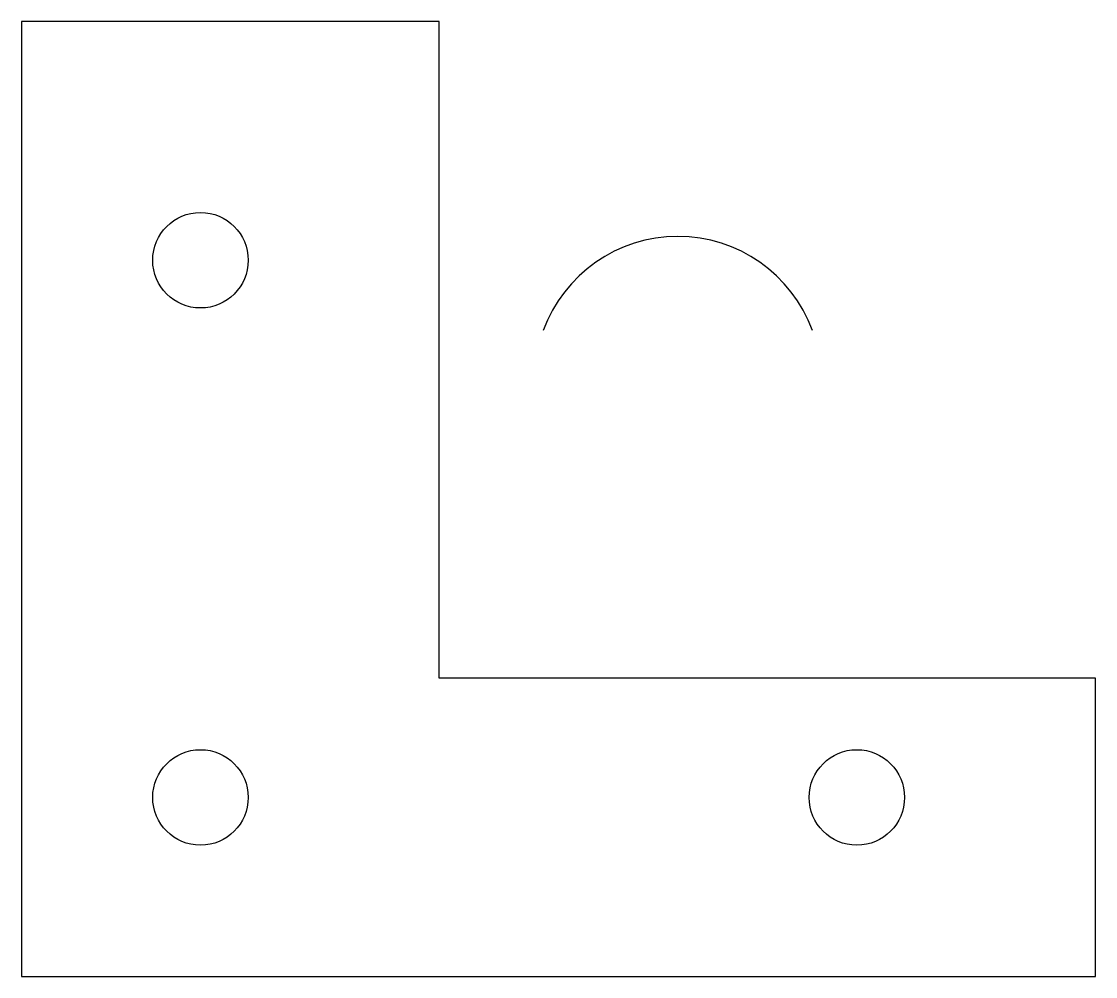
# Model space of a CAD drawing. Header units: millimetres. Extents: x 10 to 100, y 10 to 90.
import ezdxf

# ---------------------------------------------------------------- set-up
doc = ezdxf.new("R2010")
doc.units = ezdxf.units.MM

msp = doc.modelspace()

# ---------------------------------------------------------------- linework, layer by layer
msp.add_lwpolyline([(10, 10), (100, 10), (100, 35), (45, 35), (45, 90), (10, 90)], close=True)
for centre in [(25, 70), (25, 25), (80, 25)]:
    msp.add_circle(centre, 4)
msp.add_arc((65, 60), 12, 20, 160)

doc.saveas('drawing.dxf')
